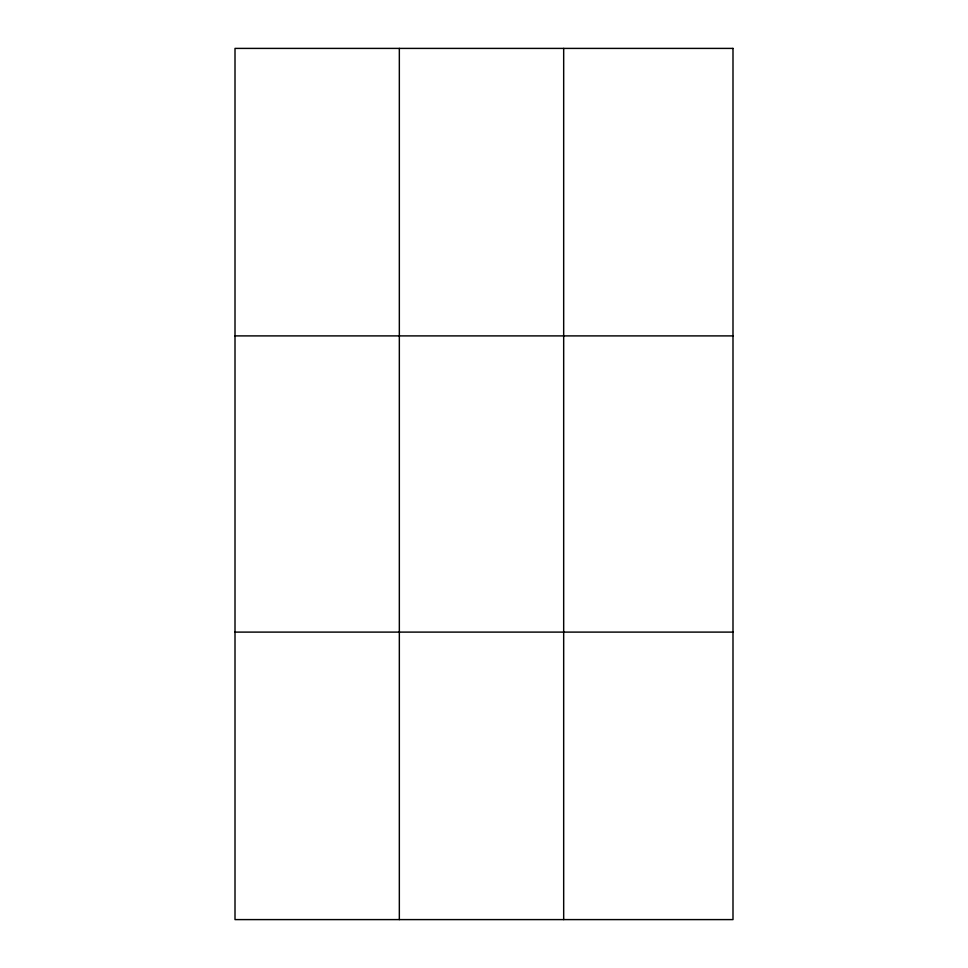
<?xml version="1.0" encoding="UTF-8"?>
<svg xmlns="http://www.w3.org/2000/svg" width="968" height="968" viewBox="0 0 968 968"><rect width="100%" height="100%" fill="white"/><g stroke="black" fill="none" stroke-linecap="round" stroke-linejoin="round"><path stroke-width="1.45" d="M399.336 48.4L399.336 919.6M563.678 48.4L563.678 919.6M235.006 335.896L732.994 335.896M235.006 632.104L732.994 632.104M732.994 48.4L732.994 919.6L235.006 919.6L235.006 48.4L732.994 48.4"/></g></svg>
